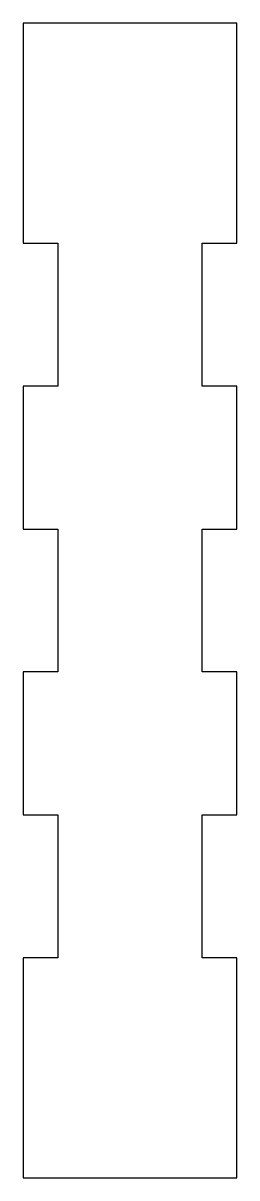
# Model space of a CAD drawing. Header units: millimetres. Extents: x -60 to -23, y -100 to 100.
import ezdxf

# ---------------------------------------------------------------- set-up
doc = ezdxf.new("R2010")
doc.units = ezdxf.units.MM

msp = doc.modelspace()

# ---------------------------------------------------------------- linework, layer by layer
msp.add_lwpolyline([(-29, -37.125), (-23, -37.125), (-23, -12.375), (-29, -12.375), (-29, 12.375), (-23, 12.375), (-23, 37.125), (-29, 37.125), (-29, 61.875), (-23, 61.875), (-23, 100), (-60, 100), (-60, 61.875), (-54, 61.875), (-54, 37.125), (-60, 37.125), (-60, 12.375), (-54, 12.375), (-54, -12.375), (-60, -12.375), (-60, -37.125), (-54, -37.125), (-54, -61.875), (-60, -61.875), (-60, -100), (-23, -100), (-23, -61.875), (-29, -61.875)], close=True)

doc.saveas('drawing.dxf')
